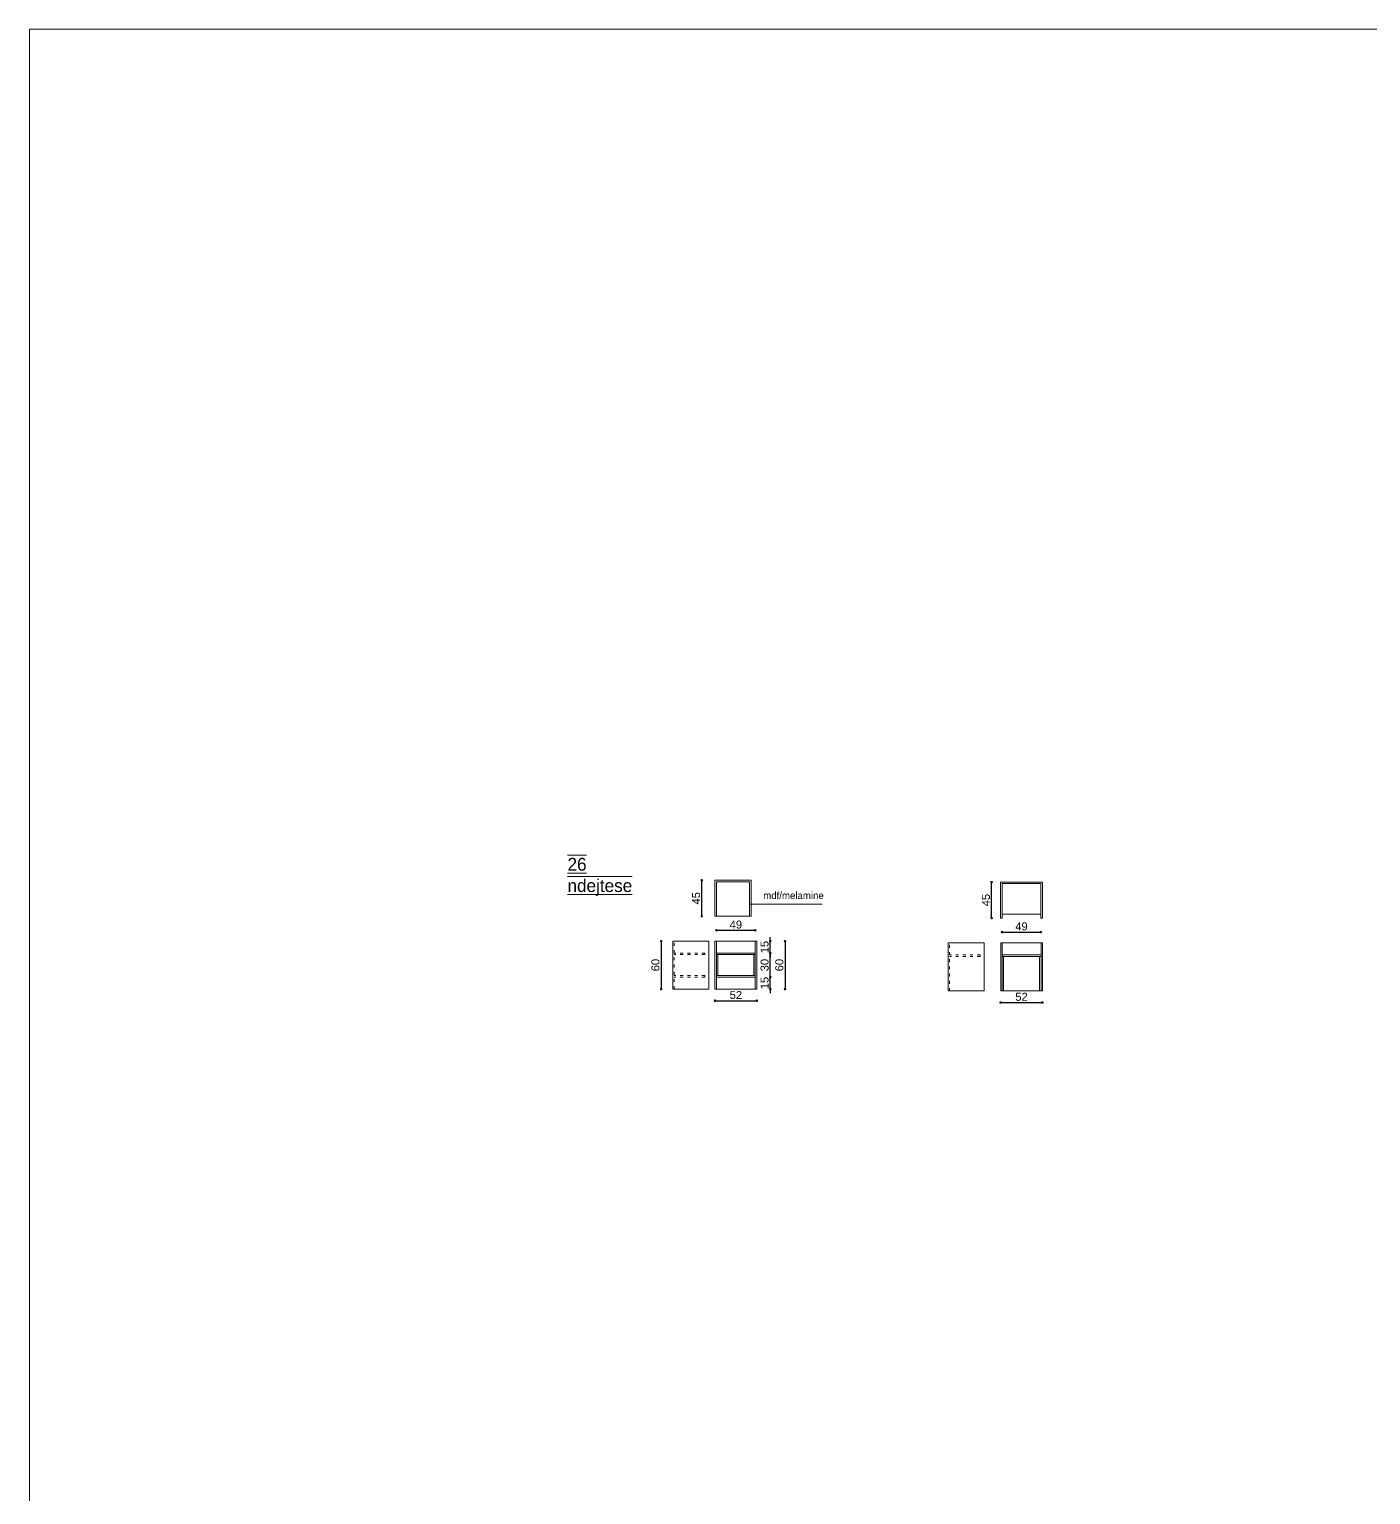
# Model space of a CAD drawing. Header units: inches. Extents: x 0 to 255999, y -6864 to -1377.
# Drawn here: x 41448 to 43124, y -4830 to -2999 of the extents above; entities that cross this region are included whole.
import ezdxf

# ---------------------------------------------------------------- set-up
doc = ezdxf.new("R2010")
doc.units = ezdxf.units.IN
doc.header["$MEASUREMENT"] = 0
doc.linetypes.add('ACAD_ISO03W100', pattern=[30, 12, -18])
for name, color, linetype, lineweight in [('DIMENSIO', 251, 'Continuous', 0), ('mobilie', 252, 'Continuous', 18), ('vije e nderprere', 253, 'ACAD_ISO03W100', 15)]:
    doc.layers.add(name, color=color, linetype=linetype, lineweight=lineweight)
doc.styles.get("Standard").update_dxf_attribs({"font": 'arial.ttf'})
doc.dimstyles.new('ISO-25', dxfattribs={"dimtxt": 10, "dimasz": 5, "dimexe": 1.25, "dimexo": 0.625, "dimgap": 2, "dimtad": 1, "dimdec": 0, "dimtxsty": 'Standard', "dimblk": 'DOTSMALL', "dimcen": 2.5, "dimadec": 0, "dimazin": 0, "dimtfac": 1, "dimtdec": 0, "dimtix": 1, "dimtmove": 0, "dimatfit": 3, "dimldrblk": 'DOTSMALL', "dimfxl": 1, "dimfxlon": 1, "dimarcsym": 0})

# ---------------------------------------------------------------- blocks, each defined once
blk = doc.blocks.new('_DotSmall')
at = {"color": 0, "linetype": 'ByBlock', "const_width": 0.5}
blk.add_lwpolyline([(-0.0625, 0, 1), (0.0625, 0, 1)], format="xyb", close=True, dxfattribs=at)
blk = doc.blocks.new('*D1365')
at = {"layer": 'Defpoints', "color": 0, "transparency": 16777216}
for p in [(42202.3, -4138.5), (42202.3, -4198.5), (42237.6, -4198.5)]:
    blk.add_point(p, dxfattribs=at)
at = {"layer": 'mobilie', "color": 0, "lineweight": -2, "transparency": 16777216}
for p, q in [((42236.6, -4138.5), (42238.8, -4138.5)), ((42237.6, -4138.5), (42237.6, -4198.5)), ((42236.6, -4198.5), (42238.8, -4198.5))]:
    blk.add_line(p, q, dxfattribs=at)
at = {"layer": 'mobilie', "color": 0, "lineweight": -2, "transparency": 16777216, "xscale": 5, "yscale": 5, "zscale": 5}
for p, rotation in [((42237.6, -4138.5), 90), ((42237.6, -4198.5), 270)]:
    blk.add_blockref('_DotSmall', p, dxfattribs=dict(at, rotation=rotation))
at = {"layer": 'mobilie', "color": 0, "transparency": 16777216, "insert": (42230.5, -4168.5), "char_height": 10, "attachment_point": 5, "rotation": 90}
blk.add_mtext('60', dxfattribs=at)
blk = doc.blocks.new('*D1366')
at = {"layer": 'Defpoints', "color": 0, "transparency": 16777216}
for p in [(42304.9, -4198.5), (42357.1, -4198.5), (42357.1, -4213)]:
    blk.add_point(p, dxfattribs=at)
at = {"layer": 'mobilie', "color": 0, "lineweight": -2, "transparency": 16777216}
for p, q in [((42304.9, -4212), (42304.9, -4214.3)), ((42357.1, -4212), (42357.1, -4214.3)), ((42304.9, -4213), (42357.1, -4213))]:
    blk.add_line(p, q, dxfattribs=at)
at = {"layer": 'mobilie', "color": 0, "lineweight": -2, "transparency": 16777216, "xscale": 5, "yscale": 5, "zscale": 5, "rotation": 180}
blk.add_blockref('_DotSmall', (42304.9, -4213), dxfattribs=at)
at = {"layer": 'mobilie', "color": 0, "lineweight": -2, "transparency": 16777216, "xscale": 5, "yscale": 5, "zscale": 5}
blk.add_blockref('_DotSmall', (42357.1, -4213), dxfattribs=at)
at = {"layer": 'mobilie', "color": 0, "transparency": 16777216, "insert": (42331, -4205.9), "char_height": 10, "attachment_point": 5}
blk.add_mtext('52', dxfattribs=at)
blk = doc.blocks.new('*D1367')
at = {"layer": 'Defpoints', "color": 0, "transparency": 16777216}
for p in [(42355.3, -4125), (42306.7, -4147.8), (42355.3, -4147.8)]:
    blk.add_point(p, dxfattribs=at)
at = {"layer": 'mobilie', "color": 0, "lineweight": -2, "transparency": 16777216}
for p, q in [((42306.7, -4126), (42306.7, -4123.8)), ((42306.7, -4125), (42355.3, -4125)), ((42355.3, -4126), (42355.3, -4123.8))]:
    blk.add_line(p, q, dxfattribs=at)
at = {"layer": 'mobilie', "color": 0, "lineweight": -2, "transparency": 16777216, "xscale": 5, "yscale": 5, "zscale": 5, "rotation": 180}
blk.add_blockref('_DotSmall', (42306.7, -4125), dxfattribs=at)
at = {"layer": 'mobilie', "color": 0, "lineweight": -2, "transparency": 16777216, "xscale": 5, "yscale": 5, "zscale": 5}
blk.add_blockref('_DotSmall', (42355.3, -4125), dxfattribs=at)
at = {"layer": 'mobilie', "color": 0, "transparency": 16777216, "insert": (42331, -4117.9), "char_height": 10, "attachment_point": 5}
blk.add_mtext('49', dxfattribs=at)
blk = doc.blocks.new('*D1368')
at = {"layer": 'Defpoints', "color": 0, "transparency": 16777216}
for p in [(42357.1, -4138.5), (42357.1, -4198.5), (42392.4, -4198.5)]:
    blk.add_point(p, dxfattribs=at)
at = {"layer": 'mobilie', "color": 0, "lineweight": -2, "transparency": 16777216}
for p, q in [((42391.4, -4138.5), (42393.6, -4138.5)), ((42392.4, -4138.5), (42392.4, -4198.5)), ((42391.4, -4198.5), (42393.6, -4198.5))]:
    blk.add_line(p, q, dxfattribs=at)
at = {"layer": 'mobilie', "color": 0, "lineweight": -2, "transparency": 16777216, "xscale": 5, "yscale": 5, "zscale": 5}
for p, rotation in [((42392.4, -4138.5), 90), ((42392.4, -4198.5), 270)]:
    blk.add_blockref('_DotSmall', p, dxfattribs=dict(at, rotation=rotation))
at = {"layer": 'mobilie', "color": 0, "transparency": 16777216, "insert": (42385.3, -4168.5), "char_height": 10, "attachment_point": 5, "rotation": 90}
blk.add_mtext('60', dxfattribs=at)
blk = doc.blocks.new('*D1369')
at = {"layer": 'Defpoints', "color": 0, "transparency": 16777216}
for p in [(42343.7, -4183.5), (42374, -4183.5), (42343.7, -4198.5)]:
    blk.add_point(p, dxfattribs=at)
at = {"layer": 'mobilie', "color": 0, "lineweight": -2, "transparency": 16777216}
for p, q in [((42373, -4183.5), (42375.2, -4183.5)), ((42374, -4183.5), (42374, -4178.5)), ((42374, -4198.5), (42374, -4183.5)), ((42373, -4198.5), (42375.2, -4198.5)), ((42374, -4198.5), (42374, -4203.5))]:
    blk.add_line(p, q, dxfattribs=at)
at = {"layer": 'mobilie', "color": 0, "lineweight": -2, "transparency": 16777216, "xscale": 5, "yscale": 5, "zscale": 5}
for p, rotation in [((42374, -4183.5), 270), ((42374, -4198.5), 90)]:
    blk.add_blockref('_DotSmall', p, dxfattribs=dict(at, rotation=rotation))
at = {"layer": 'mobilie', "color": 0, "transparency": 16777216, "insert": (42366.9, -4191), "char_height": 10, "attachment_point": 5, "rotation": 90}
blk.add_mtext('15', dxfattribs=at)
blk = doc.blocks.new('*D1370')
at = {"layer": 'Defpoints', "color": 0, "transparency": 16777216}
for p in [(42343.5, -4153.5), (42374, -4153.5), (42343.7, -4183.5)]:
    blk.add_point(p, dxfattribs=at)
at = {"layer": 'mobilie', "color": 0, "lineweight": -2, "transparency": 16777216}
for p, q in [((42373, -4153.5), (42375.2, -4153.5)), ((42374, -4183.5), (42374, -4153.5)), ((42373, -4183.5), (42375.2, -4183.5))]:
    blk.add_line(p, q, dxfattribs=at)
at = {"layer": 'mobilie', "color": 0, "lineweight": -2, "transparency": 16777216, "xscale": 5, "yscale": 5, "zscale": 5}
for p, rotation in [((42374, -4153.5), 90), ((42374, -4183.5), 270)]:
    blk.add_blockref('_DotSmall', p, dxfattribs=dict(at, rotation=rotation))
at = {"layer": 'mobilie', "color": 0, "transparency": 16777216, "insert": (42366.9, -4168.5), "char_height": 10, "attachment_point": 5, "rotation": 90}
blk.add_mtext('30', dxfattribs=at)
blk = doc.blocks.new('*D1371')
at = {"layer": 'Defpoints', "color": 0, "transparency": 16777216}
for p in [(42343.3, -4138.5), (42374, -4138.5), (42343.5, -4153.5)]:
    blk.add_point(p, dxfattribs=at)
at = {"layer": 'mobilie', "color": 0, "lineweight": -2, "transparency": 16777216}
for p, q in [((42373, -4138.5), (42375.2, -4138.5)), ((42374, -4138.5), (42374, -4133.5)), ((42374, -4153.5), (42374, -4138.5)), ((42373, -4153.5), (42375.2, -4153.5)), ((42374, -4153.5), (42374, -4158.5))]:
    blk.add_line(p, q, dxfattribs=at)
at = {"layer": 'mobilie', "color": 0, "lineweight": -2, "transparency": 16777216, "xscale": 5, "yscale": 5, "zscale": 5}
for p, rotation in [((42374, -4138.5), 270), ((42374, -4153.5), 90)]:
    blk.add_blockref('_DotSmall', p, dxfattribs=dict(at, rotation=rotation))
at = {"layer": 'mobilie', "color": 0, "transparency": 16777216, "insert": (42366.9, -4146), "char_height": 10, "attachment_point": 5, "rotation": 90}
blk.add_mtext('15', dxfattribs=at)
blk = doc.blocks.new('apleoq')
at = {"layer": 'mobilie'}
for points in [[(30396.1, -1813.8), (30441.1, -1813.8)], [(30396.1, -1858.8), (30396.1, -1813.8), (30441.1, -1813.8), (30441.1, -1858.8)], [(30397.9, -1858.8), (30397.9, -1815.6), (30439.3, -1815.6), (30439.3, -1858.8)], [(30396.1, -1858.8), (30397.9, -1858.8)], [(30397.9, -1858.8), (30439.3, -1858.8)], [(30439.3, -1858.8), (30441.1, -1858.8)]]:
    blk.add_lwpolyline(points, dxfattribs=at)
blk = doc.blocks.new('splqwe')
at = {"layer": 'mobilie'}
for points in [[(29184.4, -2444.8), (29184.4, -2504.8)], [(29184.4, -2444.8), (29236.6, -2444.8)], [(29186.2, -2444.8), (29186.2, -2504.8)], [(29234.8, -2444.8), (29234.8, -2504.8)], [(29236.6, -2444.8), (29236.6, -2504.8)], [(29186.2, -2459.8), (29234.8, -2459.8)], [(29186.2, -2461.6), (29234.8, -2461.6)], [(29188, -2461.6), (29188, -2488)], [(29233, -2461.6), (29233, -2488)], [(29186.2, -2488), (29234.8, -2488)], [(29186.2, -2489.8), (29234.8, -2489.8)], [(29184.4, -2504.8), (29236.6, -2504.8)]]:
    blk.add_lwpolyline(points, dxfattribs=at)
at = {"layer": 'vije e nderprere', "ltscale": 0.3}
blk.add_lwpolyline([(29184.4, -2504.8), (29236.6, -2504.8), (29236.6, -2444.8), (29184.4, -2444.8)], close=True, dxfattribs=at)
blk = doc.blocks.new('*D1372')
at = {"layer": 'Defpoints', "color": 0, "transparency": 16777216}
for p in [(42661.8, -4200.8), (42714, -4200.8), (42714, -4215.3)]:
    blk.add_point(p, dxfattribs=at)
at = {"layer": 'mobilie', "color": 0, "lineweight": -2, "transparency": 16777216}
for p, q in [((42661.8, -4214.3), (42661.8, -4216.5)), ((42661.8, -4215.3), (42714, -4215.3)), ((42714, -4214.3), (42714, -4216.5))]:
    blk.add_line(p, q, dxfattribs=at)
at = {"layer": 'mobilie', "color": 0, "lineweight": -2, "transparency": 16777216, "xscale": 5, "yscale": 5, "zscale": 5, "rotation": 180}
blk.add_blockref('_DotSmall', (42661.8, -4215.3), dxfattribs=at)
at = {"layer": 'mobilie', "color": 0, "lineweight": -2, "transparency": 16777216, "xscale": 5, "yscale": 5, "zscale": 5}
blk.add_blockref('_DotSmall', (42714, -4215.3), dxfattribs=at)
at = {"layer": 'mobilie', "color": 0, "transparency": 16777216, "insert": (42687.9, -4208.2), "char_height": 10, "attachment_point": 5}
blk.add_mtext('52', dxfattribs=at)
blk = doc.blocks.new('*D1373')
at = {"layer": 'Defpoints', "color": 0, "transparency": 16777216}
for p in [(42712.2, -4127.3), (42663.6, -4150), (42712.2, -4150)]:
    blk.add_point(p, dxfattribs=at)
at = {"layer": 'mobilie', "color": 0, "lineweight": -2, "transparency": 16777216}
for p, q in [((42663.6, -4128.3), (42663.6, -4126.1)), ((42663.6, -4127.3), (42712.2, -4127.3)), ((42712.2, -4128.3), (42712.2, -4126.1))]:
    blk.add_line(p, q, dxfattribs=at)
at = {"layer": 'mobilie', "color": 0, "lineweight": -2, "transparency": 16777216, "xscale": 5, "yscale": 5, "zscale": 5, "rotation": 180}
blk.add_blockref('_DotSmall', (42663.6, -4127.3), dxfattribs=at)
at = {"layer": 'mobilie', "color": 0, "lineweight": -2, "transparency": 16777216, "xscale": 5, "yscale": 5, "zscale": 5}
blk.add_blockref('_DotSmall', (42712.2, -4127.3), dxfattribs=at)
at = {"layer": 'mobilie', "color": 0, "transparency": 16777216, "insert": (42687.9, -4120.2), "char_height": 10, "attachment_point": 5}
blk.add_mtext('49', dxfattribs=at)
blk = doc.blocks.new('*D1374')
at = {"layer": 'Defpoints', "color": 0, "transparency": 16777216}
for p in [(42650.6, -4064.8), (42661.8, -4064.8), (42661.8, -4109.8)]:
    blk.add_point(p, dxfattribs=at)
at = {"layer": 'mobilie', "color": 0, "lineweight": -2, "transparency": 16777216}
for p, q in [((42651.6, -4064.8), (42649.3, -4064.8)), ((42650.6, -4109.8), (42650.6, -4064.8)), ((42651.6, -4109.8), (42649.3, -4109.8))]:
    blk.add_line(p, q, dxfattribs=at)
at = {"layer": 'mobilie', "color": 0, "lineweight": -2, "transparency": 16777216, "xscale": 5, "yscale": 5, "zscale": 5}
for p, rotation in [((42650.6, -4064.8), 90), ((42650.6, -4109.8), 270)]:
    blk.add_blockref('_DotSmall', p, dxfattribs=dict(at, rotation=rotation))
at = {"layer": 'mobilie', "color": 0, "transparency": 16777216, "insert": (42643.5, -4087.3), "char_height": 10, "attachment_point": 5, "rotation": 90}
blk.add_mtext('45', dxfattribs=at)
blk = doc.blocks.new('ploske')
at = {"layer": 'mobilie'}
for points in [[(29029.7, -2444.8), (29029.7, -2504.8)], [(29029.7, -2444.8), (29081.9, -2444.8)], [(29031.5, -2444.8), (29031.5, -2504.8)], [(29080.1, -2444.8), (29080.1, -2504.8)], [(29081.9, -2444.8), (29081.9, -2504.8)], [(29031.5, -2459.8), (29080.1, -2459.8)], [(29031.5, -2461.6), (29080.1, -2461.6)], [(29033.3, -2461.6), (29033.3, -2504.8)], [(29078.3, -2461.6), (29078.3, -2504.8)], [(29029.7, -2504.8), (29081.9, -2504.8)]]:
    blk.add_lwpolyline(points, dxfattribs=at)
at = {"layer": 'vije e nderprere', "ltscale": 0.3}
blk.add_lwpolyline([(29029.7, -2504.8), (29081.9, -2504.8), (29081.9, -2444.8), (29029.7, -2444.8)], close=True, dxfattribs=at)
blk = doc.blocks.new('*D1376')
at = {"layer": 'Defpoints', "color": 0, "transparency": 16777216}
for p in [(42288.4, -4062.5), (42304.9, -4062.5), (42304.9, -4107.5)]:
    blk.add_point(p, dxfattribs=at)
at = {"layer": 'mobilie', "color": 0, "lineweight": -2, "transparency": 16777216}
for p, q in [((42289.4, -4062.5), (42287.1, -4062.5)), ((42288.4, -4107.5), (42288.4, -4062.5)), ((42289.4, -4107.5), (42287.1, -4107.5))]:
    blk.add_line(p, q, dxfattribs=at)
at = {"layer": 'mobilie', "color": 0, "lineweight": -2, "transparency": 16777216, "xscale": 5, "yscale": 5, "zscale": 5}
for p, rotation in [((42288.4, -4062.5), 90), ((42288.4, -4107.5), 270)]:
    blk.add_blockref('_DotSmall', p, dxfattribs=dict(at, rotation=rotation))
at = {"layer": 'mobilie', "color": 0, "transparency": 16777216, "insert": (42281.3, -4085), "char_height": 10, "attachment_point": 5, "rotation": 90}
blk.add_mtext('45', dxfattribs=at)

msp = doc.modelspace()

# ---------------------------------------------------------------- linework, layer by layer
at = {"layer": 'DIMENSIO'}
msp.add_lwpolyline([(41448.1, -2998.9), (47760.2, -2998.9), (47760.2, -6863.7), (41448.1, -6863.7)], close=True, dxfattribs=at)
at = {"layer": 'mobilie'}
for points in [[(42661.8, -4064.8), (42714, -4064.8)], [(42661.8, -4109.8), (42661.8, -4064.8), (42714, -4064.8), (42714, -4109.8)], [(42663.6, -4109.8), (42663.6, -4066.6), (42712.2, -4066.6), (42712.2, -4109.8)], [(42348.1, -4092.2), (42438.8, -4092.2)], [(42661.8, -4109.8), (42663.6, -4109.8)], [(42663.6, -4104.8), (42712.2, -4104.8)], [(42712.2, -4109.8), (42714, -4109.8)], [(42297.1, -4138.5), (42252.1, -4138.5)], [(42252.1, -4198.5), (42252.1, -4138.5)], [(42297.1, -4198.5), (42297.1, -4138.5)], [(42292.1, -4155.3), (42292.1, -4153.5)], [(42641.3, -4140.8), (42596.3, -4140.8)], [(42596.3, -4200.8), (42596.3, -4140.8)], [(42636.3, -4157.6), (42636.3, -4155.8)], [(42641.3, -4200.8), (42641.3, -4140.8)], [(42292.1, -4183.5), (42292.1, -4181.7)], [(42297.1, -4198.5), (42252.1, -4198.5)], [(42641.3, -4200.8), (42596.3, -4200.8)]]:
    msp.add_lwpolyline(points, dxfattribs=at)
at = {"layer": 'vije e nderprere', "ltscale": 0.3}
for points in [[(42253.9, -4198.5), (42253.9, -4138.5)], [(42292.1, -4153.5), (42253.9, -4153.5)], [(42292.1, -4155.3), (42253.9, -4155.3)], [(42598.1, -4200.8), (42598.1, -4140.8)], [(42636.3, -4155.8), (42598.1, -4155.8)], [(42636.3, -4157.6), (42598.1, -4157.6)], [(42292.1, -4181.7), (42253.9, -4181.7)], [(42292.1, -4183.5), (42253.9, -4183.5)]]:
    msp.add_lwpolyline(points, dxfattribs=at)

# ---------------------------------------------------------------- block references
at = {"layer": 'mobilie'}
for name, p in [('apleoq', (11908.8, -2248.7)), ('splqwe', (13120.5, -1693.7)), ('ploske', (13632.2, -1696))]:
    msp.add_blockref(name, p, dxfattribs=at)

# ---------------------------------------------------------------- texts
at = {"layer": 'mobilie', "attachment_point": 1}
for s, width, insert, char_height in [('{\\fJura|b0|i0|c0|p2;\\L\\O26 ndejtese}', 37.613, (42120.6, -4034.5), 16), ('{\\fJura|b0|i0|c0|p2;mdf/melamine}', 128.724, (42365.2, -4077), 9)]:
    msp.add_mtext_dynamic_manual_height_columns(s, width=width, gutter_width=1, heights=[0], dxfattribs=dict(at, insert=insert, char_height=char_height))

# ---------------------------------------------------------------- dimensions: what is measured, and where the dimension line sits
at = {"layer": 'mobilie'}
for base, p1, p2, picture, middle in [((42288.4, -4062.5), (42304.9, -4107.5), (42304.9, -4062.5), '*D1376', (42281.3, -4085)), ((42650.6, -4064.8), (42661.8, -4109.8), (42661.8, -4064.8), '*D1374', (42643.5, -4087.3)), ((42237.6, -4198.5), (42202.3, -4138.5), (42202.3, -4198.5), '*D1365', (42230.5, -4168.5)), ((42392.4, -4198.5), (42357.1, -4138.5), (42357.1, -4198.5), '*D1368', (42385.3, -4168.5)), ((42374, -4183.5), (42343.7, -4198.5), (42343.7, -4183.5), '*D1369', (42366.9, -4191))]:
    dim = msp.add_linear_dim(base=base, p1=p1, p2=p2, angle=90, dimstyle='ISO-25', dxfattribs=at)
    dim.commit()
    dim.dimension.update_dxf_attribs({"geometry": picture, "text_midpoint": middle})
for base, p1, p2, picture, middle in [((42355.3, -4125), (42306.7, -4147.8), (42355.3, -4147.8), '*D1367', (42331, -4117.9)), ((42712.2, -4127.3), (42663.6, -4150), (42712.2, -4150), '*D1373', (42687.9, -4120.2)), ((42357.1, -4213), (42304.9, -4198.5), (42357.1, -4198.5), '*D1366', (42331, -4205.9)), ((42714, -4215.3), (42661.8, -4200.8), (42714, -4200.8), '*D1372', (42687.9, -4208.2))]:
    dim = msp.add_linear_dim(base=base, p1=p1, p2=p2, dimstyle='ISO-25', dxfattribs=at)
    dim.commit()
    dim.dimension.update_dxf_attribs({"geometry": picture, "text_midpoint": middle})
for base, p1, p2, picture, middle in [((42374, -4138.5), (42343.5, -4153.5), (42343.3, -4138.5), '*D1371', (42366.9, -4146)), ((42374, -4153.5), (42343.7, -4183.5), (42343.5, -4153.5), '*D1370', (42366.9, -4168.5))]:
    dim = msp.add_linear_dim(base=base, p1=p1, p2=p2, angle=90, dimstyle='ISO-25', override={"dimtmove": 1}, dxfattribs=at)
    dim.commit()
    dim.dimension.update_dxf_attribs({"geometry": picture, "text_midpoint": middle})

doc.saveas('drawing.dxf')
